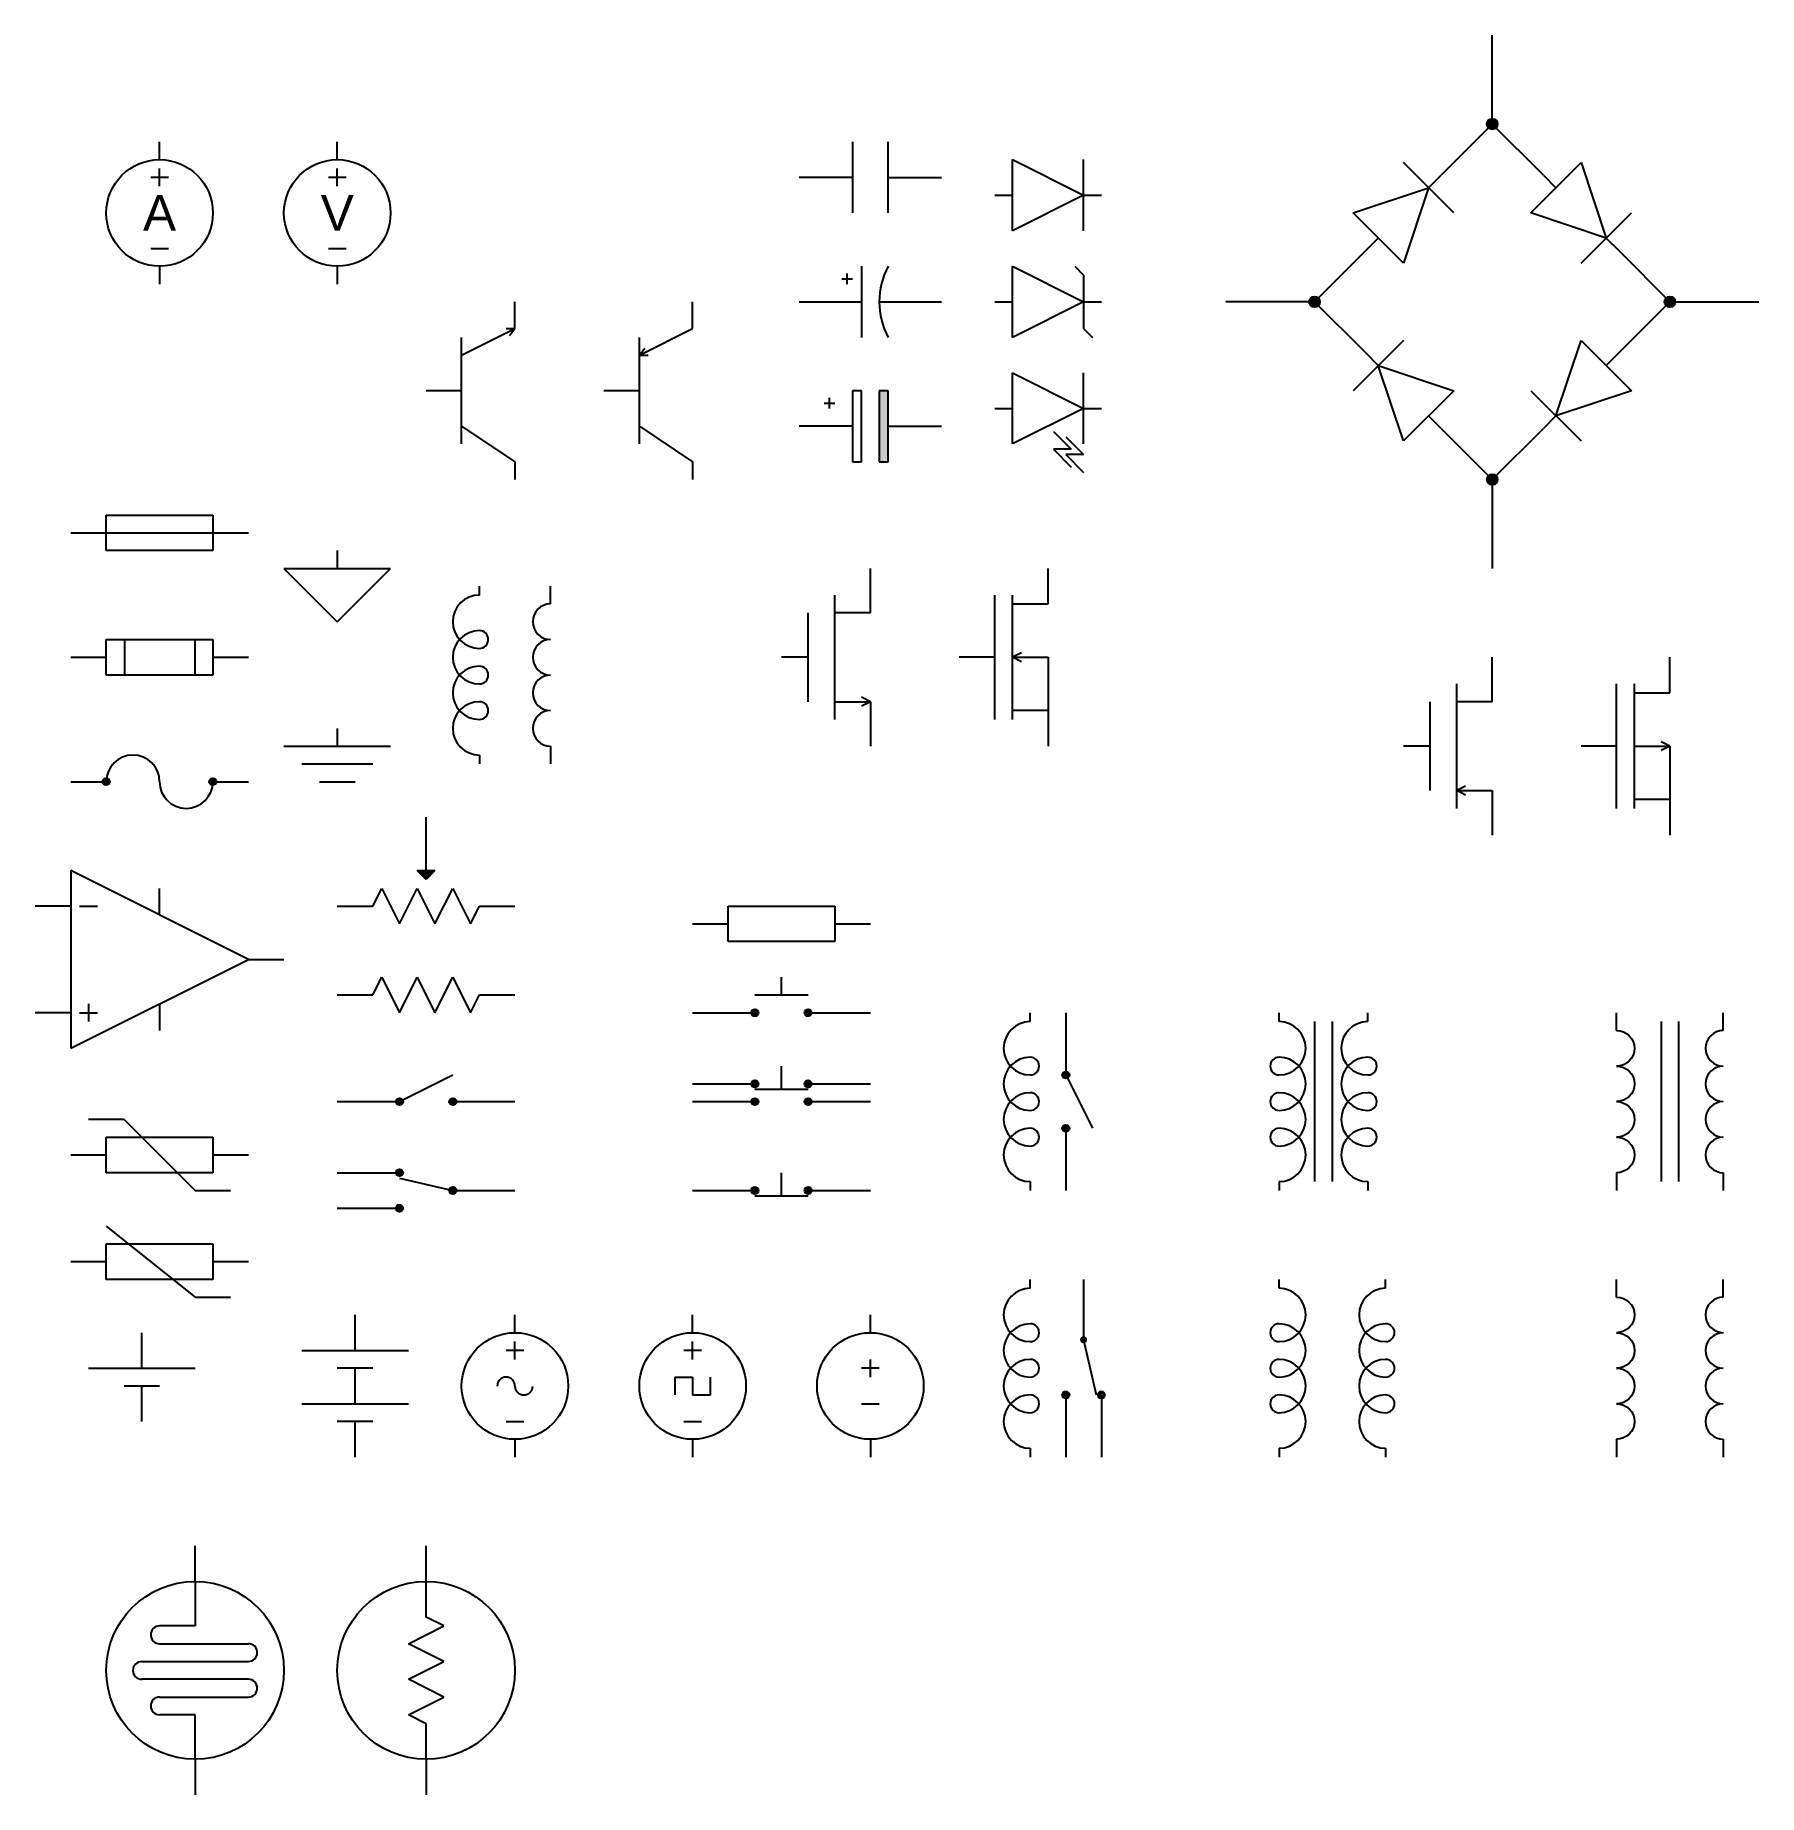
# Model space of a CAD drawing. Header units: millimetres. Extents: x -20 to 950, y -940 to 50.
import ezdxf

# ---------------------------------------------------------------- set-up
doc = ezdxf.new("R2010")
doc.units = ezdxf.units.MM
doc.layers.get('0').update_dxf_attribs({"lineweight": 25, "true_color": 0xffffff})
doc.styles.add('textstyle0', font='')
doc.styles.add('textstyle1', font='')
doc.styles.get('textstyle0').set_extended_font_data('Liberation Sans')
doc.styles.get('textstyle1').set_extended_font_data('Liberation Sans')

# ---------------------------------------------------------------- blocks, each defined once
blk = doc.blocks.new('capacitor_1')
for p, q in [((35, 20), (35, -20)), ((24, 13), (30, 13)), ((27, 10), (27, 16)), ((0, 0), (35, 0)), ((45, 0), (80, 0))]:
    blk.add_line(p, q)
blk.add_arc((87.5, 0), 42.5, 151.92751, 208.07249)
blk = doc.blocks.new('capacitor_2')
blk.add_hatch(color=256).paths.add_polyline_path([(50, -20), (50, 20), (45, 20), (45, -20)])
for p, q in [((30, 20), (30, -20)), ((35, 20), (30, 20)), ((35, -20), (35, 20)), ((50, 20), (45, 20)), ((45, 20), (45, -20)), ((50, -20), (50, 20)), ((14, 13), (20, 13)), ((17, 10), (17, 16)), ((30, 0), (0, 0)), ((50, 0), (80, 0)), ((30, -20), (35, -20)), ((45, -20), (50, -20))]:
    blk.add_line(p, q)
blk = doc.blocks.new('diode_bridge')
h = blk.add_hatch(color=256)
edge = h.paths.add_edge_path()
edge.add_arc((150, 100), 3, 0, 360)
h = blk.add_hatch(color=256)
edge = h.paths.add_edge_path()
edge.add_arc((50, 0), 3, 0, 360)
h = blk.add_hatch(color=256)
edge = h.paths.add_edge_path()
edge.add_arc((250, 0), 3, 0, 360)
h = blk.add_hatch(color=256)
edge = h.paths.add_edge_path()
edge.add_arc((150, -100), 3, 0, 360)
for p, q in [((150, 100), (150, 150)), ((150, 100), (121.21, 71.21)), ((178.79, 71.21), (150, 100)), ((128.28, 50), (100, 78.28)), ((114.14, 64.14), (121.21, 71.21)), ((171.72, 50), (200, 78.28)), ((178.79, 71.21), (185.86, 64.14)), ((200, 78.28), (214.14, 35.86)), ((71.72, 50), (114.14, 64.14)), ((114.14, 64.14), (100, 21.72)), ((100, 21.72), (71.72, 50)), ((214.14, 35.86), (171.72, 50)), ((200, 21.72), (228.28, 50)), ((78.79, 28.79), (85.86, 35.86)), ((214.14, 35.86), (221.21, 28.79)), ((78.79, 28.79), (50, 0)), ((221.21, 28.79), (250, 0)), ((50, 0), (0, 0)), ((250, 0), (300, 0)), ((78.79, -28.79), (50, 0)), ((250, 0), (221.21, -28.79)), ((100, -21.72), (71.72, -50)), ((85.86, -35.86), (78.79, -28.79)), ((185.86, -64.14), (200, -21.72)), ((200, -21.72), (228.28, -50)), ((221.21, -28.79), (214.14, -35.86)), ((100, -78.28), (85.86, -35.86)), ((85.86, -35.86), (128.28, -50)), ((128.28, -50), (100, -78.28)), ((171.72, -50), (200, -78.28)), ((228.28, -50), (185.86, -64.14)), ((121.21, -71.21), (114.14, -64.14)), ((185.86, -64.14), (178.79, -71.21)), ((121.21, -71.21), (150, -100)), ((150, -100), (178.79, -71.21)), ((150, -100), (150, -150))]:
    blk.add_line(p, q)
for centre in [(150, 100), (50, 0), (250, 0), (150, -100)]:
    blk.add_circle(centre, 3)
blk = doc.blocks.new('fuse')
for p, q in [((20, 10), (80, 10)), ((20, -10), (20, 10)), ((80, 10), (80, -10)), ((0, 0), (100, 0)), ((80, -10), (20, -10))]:
    blk.add_line(p, q)
blk = doc.blocks.new('fuse_1')
for p, q in [((20, 10), (80, 10)), ((20, -10), (20, 10)), ((30.18, 10), (30.18, -10)), ((70, -10), (70, 10)), ((80, 10), (80, -10)), ((0, 0), (20, 0)), ((80, 0), (100, 0)), ((80, -10), (20, -10))]:
    blk.add_line(p, q)
blk = doc.blocks.new('fuse_2')
h = blk.add_hatch(color=256)
edge = h.paths.add_edge_path()
edge.add_arc((20, 0), 2, 0, 360)
h = blk.add_hatch(color=256)
edge = h.paths.add_edge_path()
edge.add_arc((80, 0), 2, 0, 360)
for p, q in [((0, 0), (20, 0)), ((80, 0), (100, 0))]:
    blk.add_line(p, q)
for centre in [(20, 0), (80, 0)]:
    blk.add_circle(centre, 2)
for centre, start, end in [((35, 0), 0, 180), ((65, 0), 180, 0)]:
    blk.add_arc(centre, 15, start, end)
blk = doc.blocks.new('inductor')
for p, q in [((0, -5), (0, 0)), ((0, -95), (0, -100))]:
    blk.add_line(p, q)
for centre, radius, start, end in [((0, -20), 15, 90, 270), ((0, -40), 15, 90, 270), ((0, -30), 5, 270, 90), ((0, -60), 15, 90, 270), ((0, -50), 5, 270, 90), ((0, -80), 15, 90, 270), ((0, -70), 5, 270, 90)]:
    blk.add_arc(centre, radius, start, end)
blk = doc.blocks.new('inductor_1')
for p, q in [((0, -10), (0, 0)), ((0, -90), (0, -100))]:
    blk.add_line(p, q)
for centre in [(0, -20), (0, -40), (0, -60), (0, -80)]:
    blk.add_arc(centre, 10, 90, 270)
blk = doc.blocks.new('led')
for p, q in [((10, -20), (10, 20)), ((10, 20), (50, 0)), ((50, -20), (50, 20)), ((0, 0), (10, 0)), ((50, 0), (10, -20)), ((50, 0), (60, 0)), ((33, -13), (43, -23)), ((40, -16), (50, -26)), ((43, -23), (33, -23)), ((33, -23), (43, -33)), ((50, -26), (40, -26)), ((40, -26), (50, -36))]:
    blk.add_line(p, q)
blk = doc.blocks.new('operational_amplifier_5ports')
for p, q in [((20, 20), (20, -80)), ((120, -30), (20, 20)), ((70, -5), (70, 10)), ((20, 0), (0, 0)), ((25, 0), (35, 0)), ((20, -80), (120, -30)), ((120, -30), (140, -30)), ((30, -55), (30, -65)), ((70, -55), (70, -70)), ((20, -60), (0, -60)), ((25, -60), (35, -60))]:
    blk.add_line(p, q)
blk = doc.blocks.new('potentiometer')
blk.add_hatch(color=256).paths.add_polyline_path([(45, 20), (55, 20), (50, 15)])
for p, q in [((50, 20), (50, 50)), ((50, 15), (45, 20)), ((45, 20), (55, 20)), ((55, 20), (50, 15)), ((20, 0), (25, 10)), ((25, 10), (35, -10)), ((35, -10), (45, 10)), ((45, 10), (55, -10)), ((55, -10), (65, 10)), ((65, 10), (75, -10)), ((0, 0), (20, 0)), ((75, -10), (80, 0)), ((80, 0), (100, 0))]:
    blk.add_line(p, q)
blk = doc.blocks.new('push_button')
h = blk.add_hatch(color=256)
edge = h.paths.add_edge_path()
edge.add_arc((35, 0), 2, 0, 360)
h = blk.add_hatch(color=256)
edge = h.paths.add_edge_path()
edge.add_arc((65, 0), 2, 0, 360)
for p, q in [((50, 10), (50, 20)), ((35, 10), (65, 10)), ((0, 0), (35, 0)), ((65, 0), (100, 0))]:
    blk.add_line(p, q)
for centre in [(35, 0), (65, 0)]:
    blk.add_circle(centre, 2)
blk = doc.blocks.new('push_button_4ports')
h = blk.add_hatch(color=256)
edge = h.paths.add_edge_path()
edge.add_arc((35, 0), 2, 0, 360)
h = blk.add_hatch(color=256)
edge = h.paths.add_edge_path()
edge.add_arc((65, 0), 2, 0, 360)
h = blk.add_hatch(color=256)
edge = h.paths.add_edge_path()
edge.add_arc((35, -10), 2, 0, 360)
h = blk.add_hatch(color=256)
edge = h.paths.add_edge_path()
edge.add_arc((65, -10), 2, 0, 360)
for p, q in [((50, -3), (50, 10)), ((0, 0), (35, 0)), ((65, 0), (100, 0)), ((35, -3), (65, -3)), ((0, -10), (35, -10)), ((65, -10), (100, -10))]:
    blk.add_line(p, q)
for centre in [(35, 0), (65, 0), (35, -10), (65, -10)]:
    blk.add_circle(centre, 2)
blk = doc.blocks.new('push_button_on')
h = blk.add_hatch(color=256)
edge = h.paths.add_edge_path()
edge.add_arc((35, 0), 2, 0, 360)
h = blk.add_hatch(color=256)
edge = h.paths.add_edge_path()
edge.add_arc((65, 0), 2, 0, 360)
for p, q in [((50, -3), (50, 10)), ((0, 0), (35, 0)), ((65, 0), (100, 0)), ((35, -3), (65, -3))]:
    blk.add_line(p, q)
for centre in [(35, 0), (65, 0)]:
    blk.add_circle(centre, 2)
blk = doc.blocks.new('relay')
h = blk.add_hatch(color=256)
edge = h.paths.add_edge_path()
edge.add_arc((20, -35), 2, 0, 360)
h = blk.add_hatch(color=256)
edge = h.paths.add_edge_path()
edge.add_arc((20, -65), 2, 0, 360)
for p, q in [((0, -5), (0, 0)), ((20, 0), (20, -35)), ((20, -35), (35, -65)), ((20, -65), (20, -100)), ((0, -95), (0, -100))]:
    blk.add_line(p, q)
for centre in [(20, -35), (20, -65)]:
    blk.add_circle(centre, 2)
for centre, radius, start, end in [((0, -20), 15, 90, 270), ((0, -40), 15, 90, 270), ((0, -30), 5, 270, 90), ((0, -60), 15, 90, 270), ((0, -50), 5, 270, 90), ((0, -80), 15, 90, 270), ((0, -70), 5, 270, 90)]:
    blk.add_arc(centre, radius, start, end)
blk = doc.blocks.new('switch')
h = blk.add_hatch(color=256)
edge = h.paths.add_edge_path()
edge.add_arc((35, 0), 2, 0, 360)
h = blk.add_hatch(color=256)
edge = h.paths.add_edge_path()
edge.add_arc((65, 0), 2, 0, 360)
for p, q in [((35, 0), (65, 15)), ((0, 0), (35, 0)), ((65, 0), (100, 0))]:
    blk.add_line(p, q)
for centre in [(35, 0), (65, 0)]:
    blk.add_circle(centre, 2)
blk = doc.blocks.new('switch_3ports')
h = blk.add_hatch(color=256)
edge = h.paths.add_edge_path()
edge.add_arc((35, 0), 2, 0, 360)
h = blk.add_hatch(color=256)
edge = h.paths.add_edge_path()
edge.add_arc((65, -10), 2, 0, 360)
h = blk.add_hatch(color=256)
edge = h.paths.add_edge_path()
edge.add_arc((35, -20), 2, 0, 360)
for p, q in [((0, 0), (35, 0)), ((35, -3), (65, -10)), ((65, -10), (100, -10)), ((0, -20), (35, -20))]:
    blk.add_line(p, q)
for centre in [(35, 0), (65, -10), (35, -20)]:
    blk.add_circle(centre, 2)
blk = doc.blocks.new('transformer')
for p, q in [((0, -5), (0, 0)), ((50, -5), (50, 0)), ((20, -5), (20, -95)), ((30, -95), (30, -5)), ((0, -95), (0, -100)), ((50, -95), (50, -100))]:
    blk.add_line(p, q)
for centre, radius, start, end in [((0, -20), 15, 270, 90), ((50, -20), 15, 90, 270), ((0, -30), 5, 90, 270), ((0, -40), 15, 270, 90), ((50, -40), 15, 90, 270), ((50, -30), 5, 270, 90), ((0, -50), 5, 90, 270), ((0, -60), 15, 270, 90), ((50, -60), 15, 90, 270), ((50, -50), 5, 270, 90), ((0, -70), 5, 90, 270), ((0, -80), 15, 270, 90), ((50, -80), 15, 90, 270), ((50, -70), 5, 270, 90)]:
    blk.add_arc(centre, radius, start, end)
blk = doc.blocks.new('transformer_1')
for p, q in [((0, -5), (0, 0)), ((60, -5), (60, 0)), ((0, -95), (0, -100)), ((60, -95), (60, -100))]:
    blk.add_line(p, q)
for centre, radius, start, end in [((0, -20), 15, 270, 90), ((60, -20), 15, 90, 270), ((0, -30), 5, 90, 270), ((0, -40), 15, 270, 90), ((60, -40), 15, 90, 270), ((60, -30), 5, 270, 90), ((0, -50), 5, 90, 270), ((0, -60), 15, 270, 90), ((60, -60), 15, 90, 270), ((60, -50), 5, 270, 90), ((0, -70), 5, 90, 270), ((0, -80), 15, 270, 90), ((60, -80), 15, 90, 270), ((60, -70), 5, 270, 90)]:
    blk.add_arc(centre, radius, start, end)
blk = doc.blocks.new('transformer_2')
for p, q in [((25, -5), (25, -95)), ((35, -95), (35, -5))]:
    blk.add_line(p, q)
at = {"yscale": -1, "rotation": 180}
blk.add_blockref('inductor_1', (0, 0), dxfattribs=at)
blk.add_blockref('inductor_1', (60, 0))
blk = doc.blocks.new('transformer_3')
at = {"yscale": -1, "rotation": 180}
blk.add_blockref('inductor_1', (0, 0), dxfattribs=at)
blk.add_blockref('inductor_1', (60, 0))
blk = doc.blocks.new('voltage_source_dc')
for p, q in [((0, -20), (0, 0)), ((-30, -20), (30, -20)), ((10, -30), (-10, -30)), ((0, -50), (0, -30))]:
    blk.add_line(p, q)
blk = doc.blocks.new('voltage_source_dc_1')
for p, q in [((0, -20), (0, 0)), ((-30, -20), (30, -20)), ((10, -30), (-10, -30)), ((0, -50), (0, -30)), ((-30, -50), (30, -50)), ((10, -60), (-10, -60)), ((0, -80), (0, -60))]:
    blk.add_line(p, q)
blk = doc.blocks.new('voltage_source_sin')
for p, q in [((0, -10), (0, 0)), ((0, -25), (0, -15)), ((5, -20), (-5, -20)), ((-5, -60), (5, -60)), ((0, -70), (0, -80))]:
    blk.add_line(p, q)
blk.add_circle((0, -40), 30)
for centre, start, end in [((-5, -40), 90, 180), ((-5, -40), 0, 90), ((5, -40), 180, 0)]:
    blk.add_arc(centre, 5, start, end)
blk = doc.blocks.new('zener')
for p, q in [((10, -20), (10, 20)), ((10, 20), (50, 0)), ((45, 20), (50, 15)), ((50, 15), (50, -15)), ((0, 0), (10, 0)), ((50, 0), (10, -20)), ((50, 0), (60, 0)), ((50, -15), (55, -20))]:
    blk.add_line(p, q)
blk = doc.blocks.new('bjt_npn')
for p, q in [((50, 35), (50, 50)), ((20, 20), (50, 35)), ((20, -30), (20, 30)), ((45, 35), (50, 35)), ((47, 31), (50, 35)), ((20, 0), (0, 0)), ((20, -20), (50, -40)), ((50, -40), (50, -50))]:
    blk.add_line(p, q)
blk = doc.blocks.new('bjt_pnp')
for p, q in [((50, 35), (50, 50)), ((20, 20), (50, 35)), ((20, -30), (20, 30)), ((20, 20), (23, 24)), ((20, 20), (25, 20)), ((20, 0), (0, 0)), ((20, -20), (50, -40)), ((50, -40), (50, -50))]:
    blk.add_line(p, q)
blk = doc.blocks.new('mosfet_n')
for p, q in [((50, 25), (50, 50)), ((30, -35), (30, 35)), ((15, -25), (15, 25)), ((50, 25), (30, 25)), ((15, 0), (0, 0)), ((30, -25), (50, -25)), ((50, -25), (45, -22.5)), ((50, -25), (45, -27.5)), ((50, -25), (50, -50))]:
    blk.add_line(p, q)
blk = doc.blocks.new('mosfet_n_2')
for p, q in [((50, 30), (50, 50)), ((20, -35), (20, 35)), ((30, -35), (30, 35)), ((30, 30), (50, 30)), ((20, 0), (0, 0)), ((35, 2.5), (30, 0)), ((30, 0), (50, 0)), ((35, -2.5), (30, 0)), ((50, 0), (50, -50)), ((50, -30), (30, -30))]:
    blk.add_line(p, q)
blk = doc.blocks.new('mosfet_p')
for p, q in [((50, 25), (50, 50)), ((30, -35), (30, 35)), ((15, -25), (15, 25)), ((50, 25), (30, 25)), ((15, 0), (0, 0)), ((35, -22.5), (30, -25)), ((30, -25), (50, -25)), ((35, -27.5), (30, -25)), ((50, -25), (50, -50))]:
    blk.add_line(p, q)
blk = doc.blocks.new('mosfet_p_2')
for p, q in [((50, 30), (50, 50)), ((20, -35), (20, 35)), ((30, -35), (30, 35)), ((30, 30), (50, 30)), ((20, 0), (0, 0)), ((30, 0), (50, 0)), ((50, 0), (45, 2.5)), ((50, 0), (45, -2.5)), ((50, 0), (50, -50)), ((50, -30), (30, -30))]:
    blk.add_line(p, q)
blk = doc.blocks.new('voltimeter')
for p, q in [((0, -10), (0, 0)), ((0, -25), (0, -15)), ((5, -20), (-5, -20)), ((-5, -60), (5, -60)), ((0, -70), (0, -80))]:
    blk.add_line(p, q)
blk.add_circle((0, -40), 30)
at = {"insert": (0, -40), "char_height": 20, "attachment_point": 5, "line_spacing_factor": 0.9216, "style": 'textstyle0'}
blk.add_mtext('V', dxfattribs=at)
blk = doc.blocks.new('voltage_source_pulse')
for p, q in [((0, -10), (0, 0)), ((0, -25), (0, -15)), ((5, -20), (-5, -20)), ((-10, -35), (0, -35)), ((-10, -35), (-10, -45)), ((0, -35), (0, -45)), ((10, -45), (10, -35)), ((0, -45), (10, -45)), ((-5, -60), (5, -60)), ((0, -70), (0, -80))]:
    blk.add_line(p, q)
blk.add_circle((0, -40), 30)
blk = doc.blocks.new('voltage_source')
for p, q in [((0, -10), (0, 0)), ((0, -35), (0, -25)), ((5, -30), (-5, -30)), ((-5, -50), (5, -50)), ((0, -70), (0, -80))]:
    blk.add_line(p, q)
blk.add_circle((0, -40), 30)
blk = doc.blocks.new('gnd_1')
for p, q in [((0, 0), (0, -10)), ((-30, -10), (30, -10)), ((-30, -10), (0, -40)), ((0, -40), (30, -10))]:
    blk.add_line(p, q)
blk = doc.blocks.new('ldr')
for p, q in [((0, 100), (0, 75)), ((0, 75), (-20, 75)), ((-20, 65), (30, 65)), ((-30, 55), (30, 55)), ((30, 45), (-30, 45)), ((-20, 35), (30, 35)), ((0, 25), (-20, 25)), ((0, 0), (0, 25))]:
    blk.add_line(p, q)
blk.add_circle((0, 50), 50)
for centre, start, end in [((-20, 70), 90, 270), ((30, 60), 270, 90), ((-30, 50), 90, 270), ((30, 40), 270, 90), ((-20, 30), 90, 270)]:
    blk.add_arc(centre, 5, start, end)
blk = doc.blocks.new('ldr_2')
for p, q in [((0, 80), (0, 100)), ((10, 75), (0, 80)), ((-10, 65), (10, 75)), ((10, 55), (-10, 65)), ((-10, 45), (10, 55)), ((10, 35), (-10, 45)), ((-10, 25), (10, 35)), ((0, 20), (-10, 25)), ((0, 0), (0, 20))]:
    blk.add_line(p, q)
blk.add_circle((0, 50), 50)
blk = doc.blocks.new('thermistor_1')
for p, q in [((20, 20), (70, -20)), ((20, 10), (80, 10)), ((20, -10), (20, 10)), ((80, 10), (80, -10)), ((0, 0), (20, 0)), ((80, 0), (100, 0)), ((80, -10), (20, -10)), ((70, -20), (90, -20))]:
    blk.add_line(p, q)
blk = doc.blocks.new('thermistor_2')
for p, q in [((30, 20), (10, 20)), ((30, 20), (70, -20)), ((20, 10), (80, 10)), ((20, -10), (20, 10)), ((80, 10), (80, -10)), ((0, 0), (20, 0)), ((80, 0), (100, 0)), ((80, -10), (20, -10)), ((70, -20), (90, -20))]:
    blk.add_line(p, q)
blk = doc.blocks.new('relay_1')
h = blk.add_hatch(color=256)
edge = h.paths.add_edge_path()
edge.add_arc((30, 66), 2, 0, 360)
h = blk.add_hatch(color=256)
edge = h.paths.add_edge_path()
edge.add_arc((20, 35), 2, 0, 360)
h = blk.add_hatch(color=256)
edge = h.paths.add_edge_path()
edge.add_arc((40, 35), 2, 0, 360)
for p, q in [((0, 95), (0, 100)), ((30, 100), (30, 66)), ((30, 66), (37, 35)), ((20, 35), (20, 0)), ((40, 35), (40, 0)), ((0, 5), (0, 0))]:
    blk.add_line(p, q)
for centre in [(20, 35), (40, 35)]:
    blk.add_circle(centre, 2)
for centre, radius, start, end in [((0, 80), 15, 90, 270), ((0, 60), 15, 90, 270), ((0, 70), 5, 270, 90), ((0, 40), 15, 90, 270), ((0, 50), 5, 270, 90), ((0, 20), 15, 90, 270), ((0, 30), 5, 270, 90)]:
    blk.add_arc(centre, radius, start, end)
blk = doc.blocks.new('resistor2')
for p, q in [((20, 10), (80, 10)), ((20, -10), (20, 10)), ((80, 10), (80, -10)), ((0, 0), (20, 0)), ((80, 0), (100, 0)), ((80, -10), (20, -10))]:
    blk.add_line(p, q)

msp = doc.modelspace()

# ---------------------------------------------------------------- linework, layer by layer
for p, q in [((50, -20), (50, -10)), ((440, -10), (440, -50)), ((460, -50), (460, -10)), ((50, -35), (50, -25)), ((530, -60), (530, -20)), ((530, -20), (570, -40)), ((570, -60), (570, -20)), ((55, -30), (45, -30)), ((440, -30), (410, -30)), ((460, -30), (490, -30)), ((520, -40), (530, -40)), ((570, -40), (530, -60)), ((570, -40), (580, -40)), ((45, -70), (55, -70)), ((50, -80), (50, -90)), ((150, -340), (150, -350)), ((120, -350), (180, -350)), ((130, -360), (170, -360)), ((140, -370), (160, -370)), ((170, -490), (175, -480)), ((175, -480), (185, -500)), ((185, -500), (195, -480)), ((195, -480), (205, -500)), ((205, -500), (215, -480)), ((215, -480), (225, -500)), ((150, -490), (170, -490)), ((225, -500), (230, -490)), ((230, -490), (250, -490)), ((70, -820), (70, -800)), ((200, -820), (200, -800)), ((70, -920), (70, -940)), ((200, -920), (200, -940))]:
    msp.add_line(p, q)
msp.add_circle((50, -50), 30)

# ---------------------------------------------------------------- block references
for name, p in [('diode_bridge', (650, -100)), ('voltimeter', (150, -10)), ('capacitor_1', (410, -100)), ('zener', (520, -100)), ('bjt_npn', (200, -150)), ('bjt_pnp', (300, -150)), ('led', (520, -160)), ('capacitor_2', (410, -170)), ('fuse', (0, -230)), ('gnd_1', (150, -240)), ('mosfet_n', (400, -300)), ('mosfet_n_2', (500, -300)), ('inductor', (230, -260)), ('inductor_1', (270, -260)), ('fuse_1', (0, -300)), ('mosfet_p', (750, -350)), ('mosfet_p_2', (850, -350)), ('fuse_2', (0, -370)), ('potentiometer', (150, -440)), ('operational_amplifier_5ports', (-20, -440)), ('resistor2', (350, -450)), ('push_button', (350, -500)), ('relay', (540, -500)), ('transformer', (680, -500)), ('transformer_2', (870, -500)), ('push_button_4ports', (350, -540)), ('switch', (150, -550)), ('thermistor_2', (0, -580)), ('switch_3ports', (150, -590)), ('push_button_on', (350, -600)), ('thermistor_1', (0, -640)), ('relay_1', (540, -750)), ('transformer_1', (680, -650)), ('transformer_3', (870, -650)), ('voltage_source_dc_1', (160, -670)), ('voltage_source_sin', (250, -670)), ('voltage_source_pulse', (350, -670)), ('voltage_source', (450, -670)), ('voltage_source_dc', (40, -680)), ('ldr', (70, -920)), ('ldr_2', (200, -920))]:
    msp.add_blockref(name, p)

# ---------------------------------------------------------------- texts
at = {"insert": (50, -50), "char_height": 20, "attachment_point": 5, "line_spacing_factor": 0.9216, "style": 'textstyle1'}
msp.add_mtext('A', dxfattribs=at)

doc.saveas('drawing.dxf')
